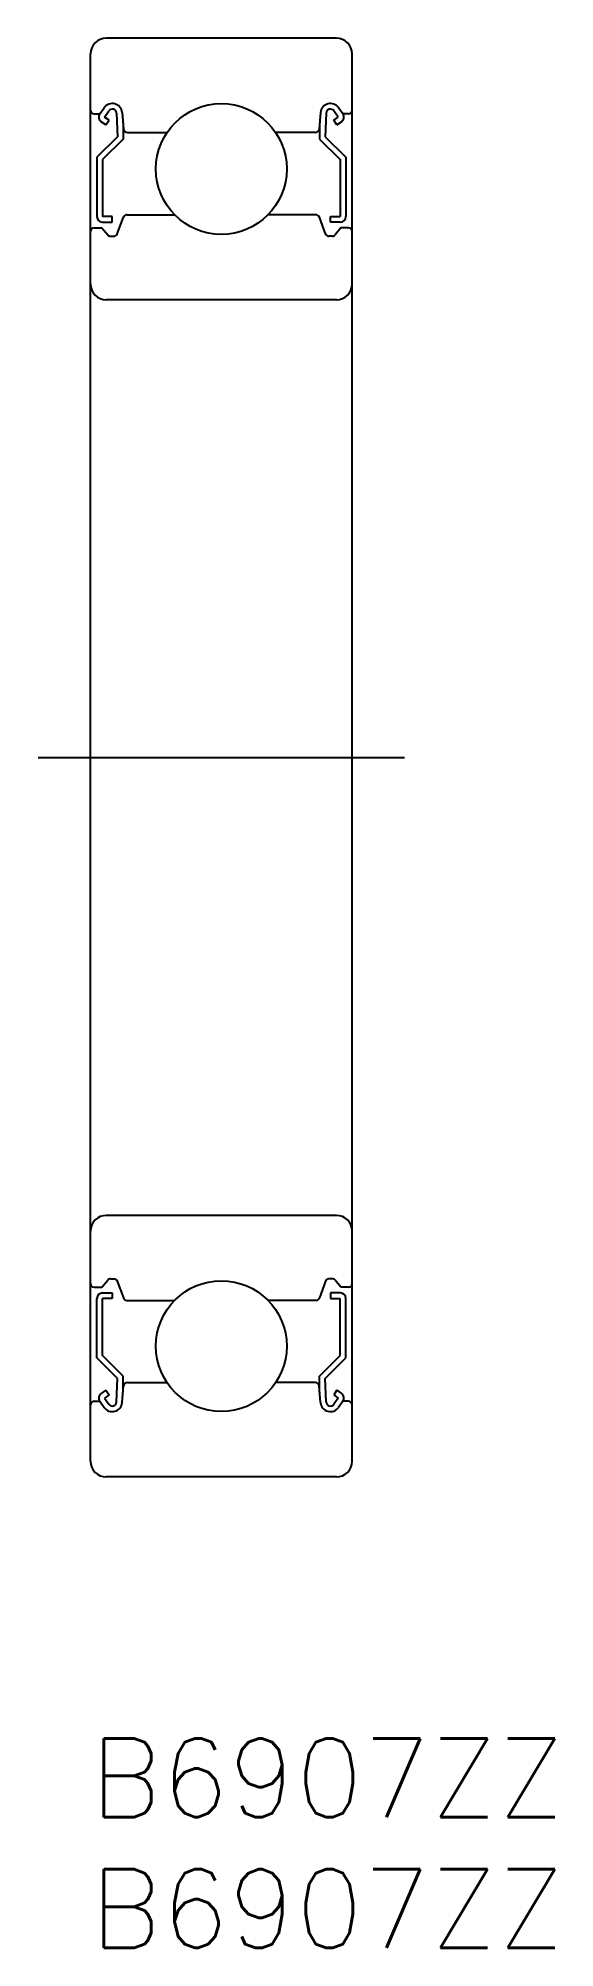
# Model space of a CAD drawing. Extents: x -2 to 17.7, y -8 to 65.
import ezdxf

# ---------------------------------------------------------------- set-up
doc = ezdxf.new("R2010")
doc.units = 0
doc.header["$LTSCALE"] = 0.5
doc.linetypes.add('CENTER', pattern=[50.8, 31.75, -6.35, 6.35, -6.35])
for name, color, linetype in [('MSM_CENTER', 1, 'CENTER'), ('MSM_CONTINUOUS', 7, 'CONTINUOUS'), ('MSM_PART_NUMBER', 7, 'CONTINUOUS')]:
    doc.layers.add(name, color=color, linetype=linetype)
doc.styles.get("Standard").update_dxf_attribs({"font": 'txt.shx', "height": 3, "bigfont": 'bigfont.shx'})

# ---------------------------------------------------------------- blocks, each defined once
blk = doc.blocks.new('*U7')
at = {"layer": 'MSM_PART_NUMBER'}
blk.add_text('B6907ZZ', height=3, dxfattribs=at).set_placement((0, -3))
blk = doc.blocks.new('*U8')
at = {"layer": 'MSM_PART_NUMBER'}
blk.add_text('B6907ZZ', height=3, dxfattribs=at).set_placement((0, -8))

msp = doc.modelspace()

# ---------------------------------------------------------------- linework, layer by layer
at = {"layer": 'MSM_CENTER'}
msp.add_line((-2, 37.5), (12, 37.5), dxfattribs=at)
at = {"layer": 'MSM_CONTINUOUS'}
for p, q in [((9.4, 65), (0.6, 65)), ((0, 10.6), (0, 64.4)), ((10, 10.6), (10, 64.4)), ((0.143, 62.107), (0.357, 62.107)), ((0.357, 62.107), (0.522, 62.343)), ((0.533, 61.984), (0.698, 62.219)), ((0.997, 62.131), (1.03, 61.231)), ((1.209, 62.159), (1.266, 61.523)), ((8.791, 62.159), (8.734, 61.523)), ((9.003, 62.131), (8.97, 61.231)), ((9.467, 61.984), (9.302, 62.219)), ((9.643, 62.107), (9.478, 62.343)), ((9.857, 62.107), (9.643, 62.107)), ((0.585, 61.686), (0.41, 61.808)), ((0.708, 61.861), (0.533, 61.984)), ((0.585, 61.686), (0.708, 61.861)), ((1.244, 61.765), (1.244, 61.143)), ((1.408, 61.393), (2.924, 61.393)), ((8.592, 61.393), (7.076, 61.393)), ((8.756, 61.765), (8.756, 61.143)), ((9.292, 61.861), (9.467, 61.984)), ((9.415, 61.686), (9.292, 61.861)), ((9.415, 61.686), (9.59, 61.808)), ((1.03, 61.231), (0.244, 60.446)), ((1.244, 61.143), (0.459, 60.357)), ((8.756, 61.143), (9.541, 60.357)), ((8.97, 61.231), (9.756, 60.446)), ((0.244, 60.446), (0.244, 58.179)), ((0.459, 60.357), (0.459, 58.179)), ((9.541, 60.357), (9.541, 58.179)), ((9.756, 60.446), (9.756, 58.179)), ((0.143, 57.75), (0.429, 57.75)), ((0.429, 57.75), (0.655, 57.48)), ((0.83, 58.179), (0.459, 58.179)), ((0.459, 57.964), (0.83, 57.964)), ((0.83, 57.964), (0.83, 58.179)), ((1.024, 57.522), (1.255, 58.156)), ((1.389, 58.25), (3.215, 58.25)), ((8.611, 58.25), (6.785, 58.25)), ((8.976, 57.522), (8.745, 58.156)), ((9.17, 58.179), (9.541, 58.179)), ((9.17, 57.964), (9.17, 58.179)), ((9.541, 57.964), (9.17, 57.964)), ((9.571, 57.75), (9.345, 57.48)), ((9.857, 57.75), (9.571, 57.75)), ((0.765, 57.429), (0.89, 57.429)), ((9.235, 57.429), (9.11, 57.429)), ((9.4, 55), (0.6, 55)), ((9.4, 20), (0.6, 20)), ((0.429, 17.25), (0.655, 17.52)), ((0.765, 17.571), (0.89, 17.571)), ((9.235, 17.571), (9.11, 17.571)), ((9.571, 17.25), (9.345, 17.52)), ((0.143, 17.25), (0.429, 17.25)), ((0.244, 14.554), (0.244, 16.821)), ((0.459, 17.036), (0.83, 17.036)), ((0.459, 14.643), (0.459, 16.821)), ((0.83, 16.821), (0.459, 16.821)), ((0.83, 17.036), (0.83, 16.821)), ((1.024, 17.478), (1.255, 16.844)), ((8.976, 17.478), (8.745, 16.844)), ((9.541, 17.036), (9.17, 17.036)), ((9.17, 17.036), (9.17, 16.821)), ((9.17, 16.821), (9.541, 16.821)), ((9.541, 14.643), (9.541, 16.821)), ((9.857, 17.25), (9.571, 17.25)), ((9.756, 14.554), (9.756, 16.821)), ((1.389, 16.75), (3.215, 16.75)), ((8.611, 16.75), (6.785, 16.75)), ((1.244, 13.857), (0.459, 14.643)), ((8.756, 13.857), (9.541, 14.643)), ((1.03, 13.769), (0.244, 14.554)), ((8.97, 13.769), (9.756, 14.554)), ((0.585, 13.314), (0.41, 13.192)), ((0.585, 13.314), (0.708, 13.139)), ((0.997, 12.869), (1.03, 13.769)), ((1.209, 12.841), (1.266, 13.477)), ((1.244, 13.235), (1.244, 13.857)), ((1.408, 13.607), (2.924, 13.607)), ((8.592, 13.607), (7.076, 13.607)), ((8.791, 12.841), (8.734, 13.477)), ((8.756, 13.235), (8.756, 13.857)), ((9.003, 12.869), (8.97, 13.769)), ((9.415, 13.314), (9.292, 13.139)), ((9.415, 13.314), (9.59, 13.192)), ((0.143, 12.893), (0.357, 12.893)), ((0.357, 12.893), (0.522, 12.657)), ((0.708, 13.139), (0.533, 13.016)), ((0.533, 13.016), (0.698, 12.781)), ((9.292, 13.139), (9.467, 13.016)), ((9.467, 13.016), (9.302, 12.781)), ((9.643, 12.893), (9.478, 12.657)), ((9.857, 12.893), (9.643, 12.893)), ((9.4, 10), (0.6, 10))]:
    msp.add_line(p, q, dxfattribs=at)
for centre in [(5, 60), (5, 15)]:
    msp.add_circle(centre, 2.5, dxfattribs=at)
for centre, radius, start, end in [((0.6, 64.4), 0.6, 90, 180), ((9.4, 64.4), 0.6, 0, 90), ((0.143, 62.25), 0.143, 180, 270), ((0.532, 61.984), 0.214, 144.93555, 235.03769), ((0.832, 62.125), 0.379, 5.06514, 144.93555), ((0.832, 62.125), 0.164, 2.13108, 144.93555), ((9.168, 62.125), 0.379, 35.06445, 174.93486), ((9.168, 62.125), 0.164, 35.06445, 177.86892), ((9.468, 61.984), 0.214, 304.96231, 35.06445), ((9.857, 62.25), 0.143, 270, 0), ((1.408, 61.536), 0.143, 185.06514, 270), ((8.592, 61.536), 0.143, 270, 354.93486), ((0.143, 57.607), 0.143, 90, 180), ((0.459, 58.179), 0.214, 180, 270), ((1.389, 58.107), 0.143, 90, 159.97033), ((8.611, 58.107), 0.143, 20.02967, 90), ((9.541, 58.179), 0.214, 270, 0), ((9.857, 57.607), 0.143, 0, 90), ((0.765, 57.571), 0.143, 219.99908, 270), ((0.89, 57.571), 0.143, 270, 339.97033), ((9.11, 57.571), 0.143, 200.02967, 270), ((9.235, 57.571), 0.143, 270, 320.00092), ((0.6, 55.6), 0.6, 180, 270), ((9.4, 55.6), 0.6, 270, 360), ((0.6, 19.4), 0.6, 90, 180), ((9.4, 19.4), 0.6, 0, 90), ((0.765, 17.429), 0.143, 90, 140.00092), ((0.89, 17.429), 0.143, 20.02967, 90), ((9.11, 17.429), 0.143, 90, 159.97033), ((9.235, 17.429), 0.143, 39.99908, 90), ((0.143, 17.393), 0.143, 180, 270), ((0.459, 16.821), 0.214, 90, 180), ((1.389, 16.893), 0.143, 200.02967, 270), ((8.611, 16.893), 0.143, 270, 339.97033), ((9.541, 16.821), 0.214, 0, 90), ((9.857, 17.393), 0.143, 270, 0), ((0.532, 13.016), 0.214, 124.96231, 215.06445), ((1.408, 13.464), 0.143, 90, 174.93486), ((8.592, 13.464), 0.143, 5.06514, 90), ((9.468, 13.016), 0.214, 324.93555, 55.03769), ((0.143, 12.75), 0.143, 90, 180), ((0.832, 12.875), 0.379, 215.06445, 354.93486), ((0.832, 12.875), 0.164, 215.06445, 357.86892), ((9.168, 12.875), 0.379, 185.06514, 324.93555), ((9.168, 12.875), 0.164, 182.13108, 324.93555), ((9.857, 12.75), 0.143, 0, 90), ((0.6, 10.6), 0.6, 180, 270), ((9.4, 10.6), 0.6, 270, 0)]:
    msp.add_arc(centre, radius, start, end, dxfattribs=at)

# ---------------------------------------------------------------- block references
for name in ['*U7', '*U8']:
    msp.add_blockref(name, (0, 0), dxfattribs=at)

doc.saveas('drawing.dxf')
